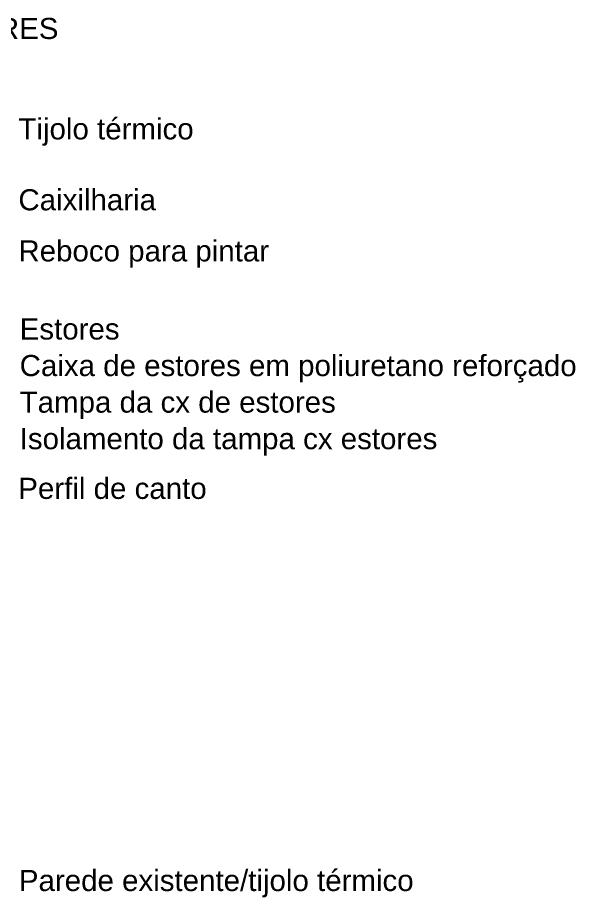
# Model space of a CAD drawing. Header units: millimetres. Extents: x 1778 to 2471, y 1406 to 1876.
# Drawn here: x 2061.408 to 2061.937, y 1493.256 to 1494.09 of the extents above; entities that cross this region are included whole.
import ezdxf

# ---------------------------------------------------------------- set-up
doc = ezdxf.new("R2010")
doc.units = ezdxf.units.MM
doc.layers.add('ARQ_PORMENORES', color=8, linetype='Continuous')
doc.styles.get("Standard").update_dxf_attribs({"font": 'arial.ttf'})

msp = doc.modelspace()

# ---------------------------------------------------------------- texts
at = {"layer": 'ARQ_PORMENORES'}
for s, p in [('TRATAMENTO DE PEITORIS E CX ESTORES', (2060.855423572466, 1494.069309085777)), ('Tijolo térmico', (2061.408879039639, 1493.97417416485)), ('Caixilharia', (2061.408879039639, 1493.906972238408)), ('Reboco para pintar', (2061.408879039639, 1493.858548565099)), ('Estores', (2061.410064077793, 1493.784522991497)), ('Caixa de estores em poliuretano reforçado', (2061.410064077793, 1493.749879921012)), ('Tampa da cx de estores', (2061.410064077793, 1493.715236850528)), ('Isolamento da tampa cx estores', (2061.410064077793, 1493.680593780043)), ('Perfil de canto', (2061.408736835061, 1493.633492569834)), ('Parede existente/tijolo térmico', (2061.409296471037, 1493.261910133865))]:
    msp.add_text(s, height=0.02, dxfattribs=at).set_placement(p)

doc.saveas('drawing.dxf')
